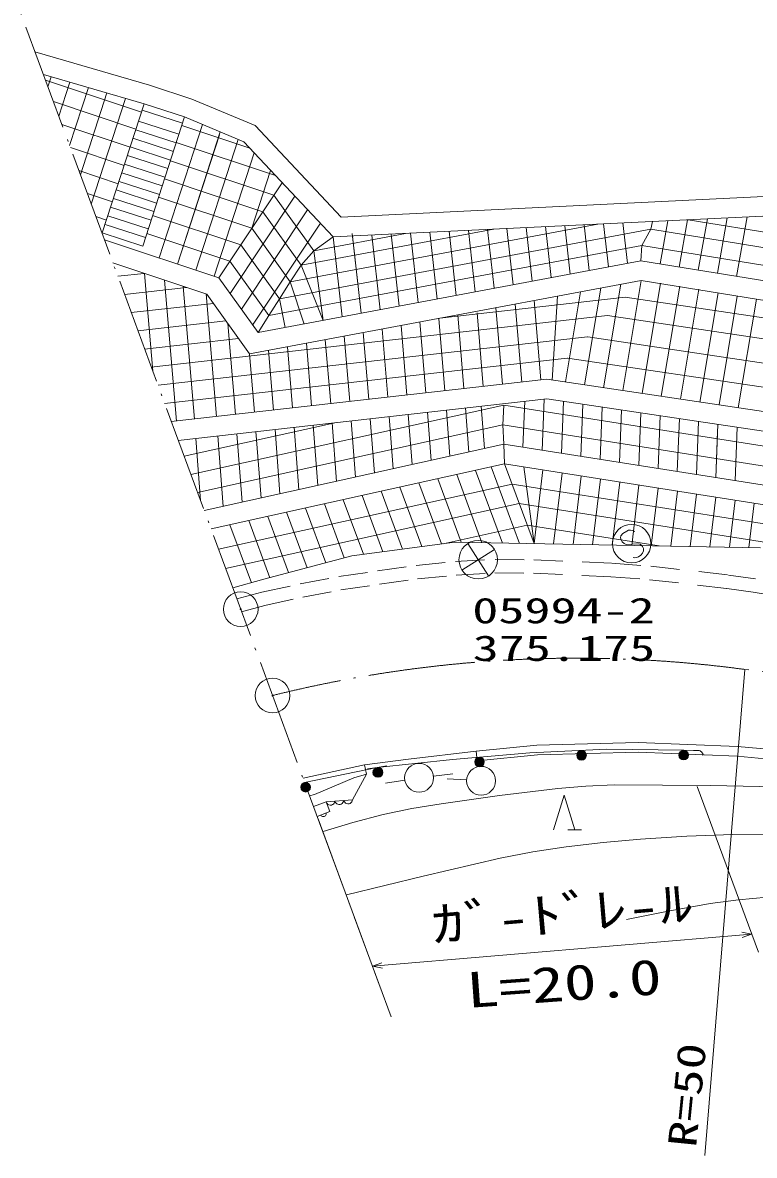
# Model space of a CAD drawing. Units: millimetres, scale not verified. Extents: x 27531 to 667531, y 18316 to 378316.
# Drawn here: x 64716 to 102534, y 257111 to 315636 of the extents above; entities that cross this region are included whole.
import ezdxf
from ezdxf.enums import TextEntityAlignment as Align

# ---------------------------------------------------------------- set-up
doc = ezdxf.new("R2010")
doc.units = ezdxf.units.MM
doc.header["$LTSCALE"] = 1000
doc.linetypes.add('USER1', pattern=[7.000001, 5.508197, -0.688525, 0.114754, -0.688525])
doc.linetypes.add('USER2', pattern=[2.5, 1.5, -1])
for name, color, linetype, lineweight in [('S-SUV', 7, 'Continuous', 13), ('S-SUV-HICN', 1, 'Continuous', 13), ('S-SUV-LWCN', 7, 'Continuous', 13)]:
    doc.layers.add(name, color=color, linetype=linetype, lineweight=lineweight)
doc.styles.add('ＭＳ ゴシック', font='')
doc.styles.get('ＭＳ ゴシック').set_extended_font_data('MS Gothic')

# ---------------------------------------------------------------- blocks, each defined once
blk = doc.blocks.new('BUHIN140')
at = {"color": 7, "linetype": 'Continuous', "lineweight": 13}
for radius in [249, 220, 191, 161, 132, 97.5, 67.5, 38.8, 7.5]:
    blk.add_circle((89, 232), radius, dxfattribs=at)
blk = doc.blocks.new('BUHIN166')
at = {"color": 7, "linetype": 'Continuous', "lineweight": 13}
blk.add_lwpolyline([(201, -109), (211, -54), (208, -2), (193, 63), (161, 111), (122, 152), (60, 185), (5, 196), (-52, 196), (-115, 173), (-160, 146), (-201, 109)], dxfattribs=at)
blk = doc.blocks.new('BUHIN167')
at = {"color": 7, "linetype": 'Continuous', "lineweight": 13}
blk.add_circle((0, 0), 746, dxfattribs=at)
blk = doc.blocks.new('BUHIN53')
at = {"color": 7, "linetype": 'Continuous', "lineweight": 13}
for radius in [896, 27]:
    blk.add_circle((0, 0), radius, dxfattribs=at)
blk = doc.blocks.new('BUHIN119')
at = {"color": 7, "linetype": 'Continuous', "lineweight": 13}
blk.add_line((332, 850), (-276, 1236), dxfattribs=at)
blk.add_lwpolyline([(944, 462), (-482, -760), (17, 1050)], dxfattribs=at)
blk = doc.blocks.new('BUHIN230')
at = {"color": 7, "linetype": 'Continuous', "lineweight": 13}
for p, q in [((0, 995), (0, -995)), ((-995, 0), (995, 0))]:
    blk.add_line(p, q, dxfattribs=at)
blk.add_circle((0, 0), 995, dxfattribs=at)

msp = doc.modelspace()

# ---------------------------------------------------------------- linework, layer by layer
at = {"layer": 'S-SUV', "linetype": 'USER1'}
for p, q in [((62460, 321975), (83772, 264232)), ((109195, 281315), (102038, 282218))]:
    msp.add_line(p, q, dxfattribs=at)
at = {"layer": 'S-SUV'}
for p, q in [((65354, 314133), (71274, 312399)), ((65785, 312965), (70992, 311439)), ((65896, 312664), (70854, 311012)), ((66024, 312319), (66194, 312845)), ((66583, 310802), (67154, 312564)), ((67143, 309286), (68113, 312283)), ((67703, 307770), (69073, 312002)), ((73468, 311685), (71274, 312399)), ((66303, 311563), (70572, 310141)), ((68262, 306253), (70033, 311721)), ((68832, 304768), (70992, 311439)), ((70992, 311439), (73081, 310763)), ((73468, 311685), (76728, 310318)), ((72975, 310434), (70886, 311111)), ((66742, 310373), (70267, 309199)), ((72793, 309874), (70704, 310550)), ((73081, 310763), (70921, 304091)), ((74006, 310375), (71773, 303478)), ((72937, 310318), (76457, 309146)), ((76145, 309478), (73081, 310763)), ((73081, 310763), (76145, 309478)), ((76728, 310318), (81179, 305585)), ((72505, 308984), (70416, 309660)), ((72649, 309429), (70560, 310105)), ((74932, 309987), (72722, 303162)), ((74882, 309834), (72722, 303162)), ((75857, 309599), (73671, 302846)), ((67181, 309183), (69962, 308257)), ((72361, 308539), (70272, 309216)), ((72655, 309447), (77779, 307740)), ((76145, 309478), (80766, 304564)), ((72217, 308094), (70128, 308771)), ((72350, 308505), (77700, 306723)), ((76684, 308905), (74620, 302530)), ((67620, 307993), (69657, 307315)), ((71929, 307205), (69840, 307881)), ((72073, 307650), (69984, 308326)), ((77530, 308005), (76562, 305015)), ((71785, 306760), (69696, 307436)), ((72045, 307563), (77131, 305869)), ((78129, 307368), (74855, 302452)), ((68059, 306803), (69352, 306373)), ((71641, 306315), (69552, 306992)), ((77700, 306723), (79758, 303854)), ((71353, 305426), (69264, 306102)), ((71497, 305871), (69408, 306547)), ((71740, 306621), (76562, 305015)), ((78787, 306668), (75438, 301639)), ((81179, 305585), (103392, 306663)), ((68499, 305613), (69047, 305430)), ((71209, 304981), (69120, 305657)), ((71435, 305679), (75993, 304160)), ((79445, 305968), (76021, 300827)), ((77131, 305869), (79117, 303099)), ((80766, 304564), (103332, 305659)), ((99635, 302849), (100111, 305502)), ((100622, 302688), (101136, 305552)), ((101609, 302527), (102161, 305602)), ((71065, 304536), (68976, 305213)), ((76562, 305015), (78549, 302244)), ((80103, 305269), (76604, 300014)), ((77994, 301370), (97180, 304971)), ((78549, 302244), (94449, 305228)), ((89066, 304966), (79117, 303099)), ((88750, 304951), (89090, 301910)), ((89748, 305000), (90073, 302094)), ((90746, 305048), (91055, 302279)), ((91744, 305096), (92038, 302463)), ((92742, 305145), (93021, 302648)), ((93740, 305193), (94004, 302832)), ((94738, 305242), (94987, 303017)), ((95736, 305290), (95970, 303201)), ((96725, 304123), (97180, 304971)), ((97180, 304971), (97264, 305364)), ((97180, 304971), (128167, 299912)), ((97660, 303172), (98060, 305403)), ((98647, 303010), (99085, 305453)), ((99120, 305454), (126741, 300945)), ((70921, 304091), (68832, 304768)), ((68938, 304423), (74855, 302452)), ((71130, 304737), (75424, 303306)), ((84506, 304745), (79758, 303854)), ((79758, 303854), (80766, 304564)), ((80766, 304564), (81227, 300434)), ((81749, 304748), (82210, 300619)), ((81764, 304612), (82210, 300619)), ((82762, 304661), (83193, 300803)), ((83760, 304709), (84176, 300988)), ((84758, 304757), (85158, 301172)), ((85756, 304806), (86141, 301357)), ((86754, 304854), (87124, 301541)), ((87752, 304903), (88107, 301725)), ((75993, 304160), (77994, 301370)), ((77435, 300503), (96725, 304123)), ((79758, 303854), (79117, 303099)), ((80244, 300250), (79758, 303854)), ((96725, 304123), (96672, 303333)), ((96725, 304123), (129809, 298722)), ((74231, 301606), (69382, 303221)), ((75424, 303306), (77435, 300503)), ((76887, 299620), (96672, 303333)), ((96672, 303333), (131233, 297690)), ((69636, 302529), (70998, 302683)), ((71020, 302675), (71445, 297629)), ((79117, 303099), (78549, 302244)), ((79117, 303099), (80244, 300250)), ((72052, 302332), (72665, 295050)), ((73018, 302010), (73595, 295155)), ((74855, 302452), (76887, 299620)), ((76445, 298520), (96684, 302318)), ((78549, 302244), (77994, 301370)), ((78549, 302244), (79261, 300065)), ((95638, 302121), (94743, 296774)), ((96684, 302318), (95732, 296626)), ((96684, 302318), (133038, 296382)), ((97680, 302169), (96728, 296478)), ((98676, 302020), (97723, 296329)), ((69981, 301590), (73191, 301952)), ((74197, 301617), (74731, 295283)), ((74231, 301606), (76445, 298520)), ((86272, 300364), (95852, 301444)), ((92351, 301504), (92088, 297170)), ((93544, 301728), (92765, 297069)), ((94591, 301925), (93754, 296922)), ((95852, 301444), (133739, 295792)), ((99671, 301872), (98719, 296181)), ((100658, 301669), (99715, 296032)), ((101651, 301507), (100710, 295884)), ((70326, 300652), (74572, 301131)), ((77994, 301370), (77435, 300503)), ((77994, 301370), (78279, 299881)), ((89180, 300909), (89514, 296951)), ((90168, 301095), (90508, 297063)), ((91155, 301280), (91501, 297175)), ((102644, 301344), (101706, 295735)), ((71360, 297836), (94948, 300497)), ((77435, 300503), (76887, 299620)), ((86227, 300355), (86542, 296616)), ((87205, 300539), (87526, 296727)), ((88199, 300651), (88520, 296839)), ((135300, 294476), (94948, 300497)), ((70671, 299713), (75221, 300226)), ((75319, 300089), (75715, 295394)), ((83292, 299805), (83589, 296283)), ((84271, 299988), (84574, 296394)), ((85249, 300172), (85558, 296505)), ((71016, 298774), (75870, 299322)), ((71715, 296898), (93904, 299401)), ((79380, 299070), (79652, 295838)), ((80358, 299254), (80636, 295949)), ((81336, 299437), (81621, 296060)), ((82314, 299621), (82605, 296172)), ((93924, 299403), (137097, 292962)), ((76445, 298520), (76699, 295505)), ((77423, 298703), (77683, 295616)), ((78402, 298887), (78668, 295727)), ((72050, 295958), (92860, 298306)), ((92870, 298307), (139945, 291283)), ((72395, 295020), (91816, 297211)), ((91816, 297211), (143524, 289496)), ((72753, 294054), (91806, 296203)), ((91572, 293538), (91675, 296188)), ((91806, 296203), (146404, 288057)), ((73414, 292297), (89590, 295880)), ((86798, 293233), (86618, 295618)), ((87775, 293449), (87602, 295729)), ((88587, 293629), (88421, 295821)), ((89538, 294854), (89590, 295880)), ((148841, 286551), (89590, 295880)), ((90575, 293695), (90667, 296075)), ((92569, 293381), (92673, 296074)), ((93566, 293224), (93671, 295925)), ((94563, 293067), (94668, 295776)), ((95560, 292910), (95665, 295627)), ((73068, 293234), (80933, 294977)), ((81917, 292151), (81696, 295063)), ((82893, 292367), (82681, 295174)), ((83869, 292584), (83665, 295285)), ((84846, 292800), (84649, 295396)), ((85822, 293016), (85633, 295507)), ((96557, 292753), (96663, 295479)), ((97554, 292596), (97660, 295330)), ((98551, 292439), (98657, 295181)), ((99548, 292282), (99655, 295032)), ((73760, 291359), (89538, 294854)), ((76059, 290854), (75790, 294396)), ((77035, 291070), (76775, 294507)), ((78011, 291286), (77759, 294619)), ((78988, 291502), (78743, 294730)), ((79964, 291719), (79728, 294841)), ((80940, 291935), (80712, 294952)), ((89538, 294854), (89587, 293850)), ((148618, 285553), (89538, 294854)), ((100545, 292125), (100652, 294883)), ((100545, 292125), (100637, 294505)), ((101542, 291968), (101649, 294735)), ((73915, 290940), (73671, 294157)), ((74106, 290421), (89587, 293850)), ((75082, 290637), (74806, 294285)), ((89626, 292835), (89587, 293850)), ((148402, 284591), (89587, 293850)), ((74455, 289474), (89626, 292835)), ((88936, 292682), (90394, 288732)), ((89626, 292835), (91145, 288718)), ((89626, 292835), (148227, 283594)), ((90614, 292679), (91145, 288718)), ((86171, 292069), (87383, 288786)), ((87148, 292286), (88447, 288767)), ((88124, 292502), (89510, 288748)), ((91145, 288718), (91601, 292523)), ((92155, 288700), (92595, 292366)), ((93165, 288681), (93588, 292210)), ((94175, 288663), (94582, 292053)), ((74842, 288427), (90012, 291788)), ((84219, 291637), (85352, 288568)), ((85195, 291853), (86359, 288701)), ((90012, 291788), (132364, 285109)), ((95185, 288645), (95575, 291896)), ((96195, 288626), (96569, 291740)), ((97205, 288608), (97562, 291583)), ((81290, 290988), (82330, 288169)), ((82266, 291204), (83337, 288302)), ((83242, 291421), (84344, 288435)), ((98215, 288590), (98555, 291427)), ((99225, 288571), (99549, 291270)), ((100235, 288553), (100542, 291113)), ((101245, 288535), (101536, 290957)), ((75207, 287438), (90377, 290799)), ((78361, 290339), (79419, 287472)), ((79337, 290556), (80381, 287728)), ((80313, 290772), (81342, 287985)), ((90377, 290799), (113593, 287138)), ((102255, 288516), (102529, 290800)), ((76408, 289907), (77496, 286959)), ((77384, 290123), (78456, 287221)), ((75432, 289690), (76536, 286698)), ((86445, 288712), (90792, 289675)), ((90792, 289675), (97606, 288601)), ((81734, 288090), (87050, 288792)), ((102856, 288506), (87050, 288792)), ((81734, 288090), (77189, 286876)), ((75576, 286437), (77189, 286876)), ((99968, 257111), (102038, 282218)), ((88150, 277997), (84658, 277589)), ((91296, 278312), (88150, 277997)), ((88200, 277500), (88150, 277997)), ((96527, 278441), (91296, 278312)), ((101670, 278230), (96527, 278441)), ((98882, 278038), (99382, 278031)), ((107007, 277753), (101670, 278230)), ((84658, 277589), (82385, 277284)), ((91328, 277812), (88200, 277500)), ((96523, 277941), (91328, 277812)), ((101638, 277731), (96523, 277941)), ((106963, 277255), (101638, 277731)), ((82385, 277284), (79210, 276593)), ((83042, 277142), (79290, 276375)), ((82385, 277284), (82491, 276804)), ((82545, 277087), (83042, 277142)), ((83531, 277242), (83042, 277142)), ((85950, 276710), (86942, 276831)), ((81832, 276623), (79793, 275756)), ((82491, 276804), (81764, 275480)), ((82491, 276804), (81832, 276623)), ((84465, 276501), (83477, 276344)), ((87661, 276509), (86663, 276569)), ((79793, 275756), (79542, 275692)), ((102740, 267606), (99576, 276162)), ((80398, 275385), (79750, 275131)), ((81764, 275480), (80398, 275385)), ((80598, 274872), (80398, 275385)), ((80598, 274872), (79940, 274615)), ((79984, 274499), (83148, 265943)), ((82801, 266881), (102393, 268544))]:
    msp.add_line(p, q, dxfattribs=at)
at = {"layer": 'S-SUV', "linetype": 'USER2'}
for p, q in [((83057, 287310), (85060, 287588)), ((85060, 287588), (87088, 287791)), ((87088, 287791), (89082, 287904)), ((89130, 287905), (91132, 287883)), ((91132, 287883), (95165, 287700)), ((95165, 287700), (97180, 287551)), ((97180, 287551), (101201, 287095)), ((79066, 286643), (81064, 287014)), ((81064, 287014), (83057, 287310)), ((83153, 286617), (85129, 286892)), ((85129, 286892), (87128, 287092)), ((87128, 287092), (89122, 287205)), ((89122, 287205), (91112, 287183)), ((91112, 287183), (95113, 287002)), ((95113, 287002), (97115, 286854)), ((97115, 286854), (101104, 286402)), ((101201, 287095), (102594, 286899)), ((75790, 285860), (77081, 286202)), ((77081, 286202), (79066, 286643)), ((79194, 285955), (81167, 286322)), ((81167, 286322), (83153, 286617)), ((101104, 286402), (102481, 286208)), ((102481, 286208), (106622, 285533)), ((77233, 285518), (79194, 285955)), ((76033, 285200), (77233, 285518))]:
    msp.add_line(p, q, dxfattribs=at)
at = {"layer": 'S-SUV'}
for points in [[(96278, 288008), (96356, 287987), (96438, 287998), (96538, 288037), (96668, 288120), (96759, 288219), (96812, 288342), (96808, 288469), (96751, 288569), (96706, 288630), (96619, 288693), (96530, 288702), (95901, 288675), (95802, 288719), (95702, 288803), (95646, 288910), (95624, 289009), (95635, 289122), (95742, 289244), (95936, 289367), (96029, 289408), (96133, 289421), (96241, 289400), (96361, 289341)], [(83042, 277142), (86940, 277570), (90923, 277901), (94916, 278093), (98882, 278038)], [(99382, 278031), (99632, 278028), (99682, 278022), (99727, 278009), (99771, 277983), (99809, 277953), (99840, 277911), (99864, 277868), (99875, 277817), (99879, 277774)], [(80409, 274798), (80410, 274762), (80404, 274728), (80390, 274687), (80365, 274658), (80336, 274635), (80293, 274618), (80256, 274615), (80219, 274620), (80180, 274640), (80152, 274661), (80129, 274689)], [(101883, 268645), (102393, 268544), (101907, 268360)], [(83312, 266780), (82801, 266881), (83287, 267065)]]:
    msp.add_lwpolyline(points, dxfattribs=at)
for centre, radius in [((96194, 288719), 995), ((93602, 277781), 249), ((93602, 277781), 220), ((98879, 277789), 249), ((98879, 277789), 220), ((88328, 277436), 249), ((88328, 277436), 220), ((88328, 277436), 191), ((88328, 277436), 161), ((88328, 277436), 132), ((88328, 277436), 97.5), ((88328, 277436), 67.5), ((88328, 277436), 38.8), ((88328, 277436), 7.5), ((93602, 277781), 191), ((93602, 277781), 161), ((93602, 277781), 132), ((93602, 277781), 97.5), ((93602, 277781), 67.5), ((93602, 277781), 38.8), ((93602, 277781), 7.5), ((98879, 277789), 191), ((98879, 277789), 161), ((98879, 277789), 132), ((98879, 277789), 97.5), ((98879, 277789), 67.5), ((98879, 277789), 38.8), ((98879, 277789), 7.5), ((83069, 276894), 249), ((83069, 276894), 220), ((83069, 276894), 191), ((83069, 276894), 161), ((83069, 276894), 132), ((83069, 276894), 97.5), ((83069, 276894), 67.5), ((83069, 276894), 38.8), ((83069, 276894), 7.5)]:
    msp.add_circle(centre, radius, dxfattribs=at)
at = {"layer": 'S-SUV', "linetype": 'USER1'}
msp.add_arc((93359, 217800), 65000, 82.32663, 104.00204, dxfattribs=at)
at = {"layer": 'S-SUV-HICN'}
msp.add_lwpolyline([(95921, 269291), (98075, 269735), (100249, 270121), (101715, 270317), (103200, 270455), (104730, 270536), (106272, 270556), (107882, 270516), (109498, 270414), (111358, 270232), (113213, 269989), (115693, 269589), (118174, 269128), (120515, 268647), (122852, 268105), (126007, 267257), (129186, 266465), (130166, 266269), (131159, 266081)], dxfattribs=at)
at = {"layer": 'S-SUV-LWCN'}
for points in [[(80241, 273842), (81782, 274309), (83346, 274719), (84832, 275028), (86341, 275279), (89355, 275702), (92372, 276065), (93824, 276187), (95290, 276249), (100277, 276217), (105279, 276124)], [(81452, 270573), (85413, 271544), (89391, 272458), (91089, 272785), (92807, 273054), (94722, 273284), (96646, 273454), (99036, 273602), (101428, 273689), (103258, 273704)]]:
    msp.add_lwpolyline(points, dxfattribs=at)

# ---------------------------------------------------------------- block references
at = {"layer": 'S-SUV', "rotation": 212.41667}
for name, p in [('BUHIN230', (88263, 287887)), ('BUHIN53', (75985, 285330)), ('BUHIN53', (77632, 280868)), ('BUHIN167', (85205, 276619)), ('BUHIN167', (88410, 276464)), ('BUHIN140', (83042, 277142)), ('BUHIN140', (79290, 276375)), ('BUHIN166', (81536, 275464)), ('BUHIN119', (92710, 274826)), ('BUHIN166', (80625, 275400)), ('BUHIN166', (81081, 275432))]:
    msp.add_blockref(name, p, dxfattribs=at)

# ---------------------------------------------------------------- texts
at = {"layer": 'S-SUV', "style": 'ＭＳ ゴシック', "width": 1.5}
for s, p in [('05994-2', (87955, 284206)), ('375.175', (87979, 282261))]:
    msp.add_text(s, height=1320, dxfattribs=at).set_placement(p, align=Align.BOTTOM_LEFT)
at = {"layer": 'S-SUV', "style": 'ＭＳ ゴシック', "width": 1.35}
for s, height, rotation, p in [('ｶﾞ-ﾄﾞﾚ-ﾙ', 1833, 4.9, (85993, 267558)), ('L=20.0', 1833, 4.1, (87758, 264179)), ('R=50', 1466, 84.3, (99956, 257430))]:
    msp.add_text(s, height=height, rotation=rotation, dxfattribs=at).set_placement(p, align=Align.BOTTOM_LEFT)

doc.saveas('drawing.dxf')
